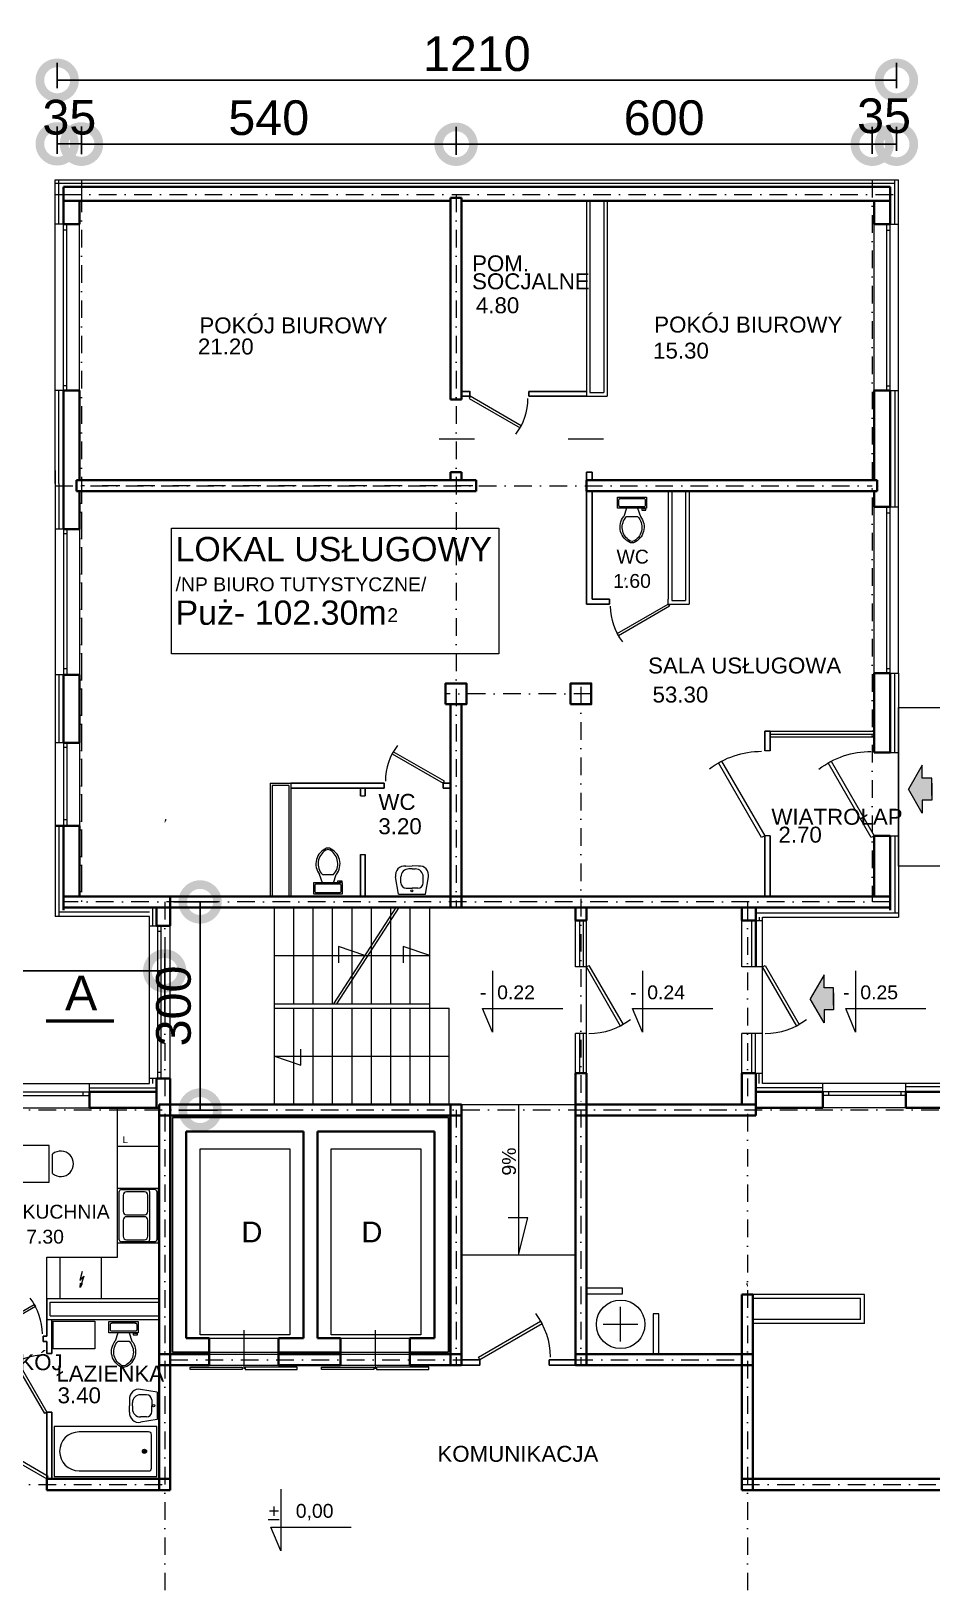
# Model space of a CAD drawing. Header units: millimetres. Extents: x 1319 to 32981, y -1505 to 15285.
# Drawn here: x 24569 to 25868, y 9465 to 11710 of the extents above; entities that cross this region are included whole.
import ezdxf

# ---------------------------------------------------------------- set-up
doc = ezdxf.new("R2010")
doc.units = ezdxf.units.MM
doc.header["$MEASUREMENT"] = 0
doc.header["$PDMODE"] = 2
doc.linetypes.add('DASHDOTX2', pattern=[50.8, 25.4, -12.7, 0, -12.7])
doc.layers.get('0').update_dxf_attribs({"lineweight": 5})
for name, color, linetype, lineweight in [('Ocieplenie', 6, 'Continuous', 5), ('Okna', 7, 'Continuous', 9), ('Okna c.', 7, 'Continuous', 5), ('OPIS', 7, 'Continuous', 9), ('Osie', 1, 'DASHDOTX2', 5), ('Piony', 1, 'Continuous', 18), ('Scianki', 34, 'Continuous', 25), ('Urządzenia', 160, 'Continuous', 5), ('Widok', 7, 'Continuous', 9), ('Wymiary', 102, 'Continuous', 9), ('Wypełnienie', 7, 'Continuous', 5), ('Ściany k.', 7, 'Continuous', 35)]:
    doc.layers.add(name, color=color, linetype=linetype, lineweight=lineweight)
doc.styles.get("Standard").update_dxf_attribs({"font": 'ARIAL.TTF'})
doc.linetypes.add('BATTING', pattern='A,0.00254,-2.54,[134,ltypeshp.shx,S=2.54,R=0,X=-2.54,Y=0],-5.08,[134,ltypeshp.shx,S=2.54,R=180,X=2.54,Y=0],-2.54', length=10.16254)
doc.dimstyles.new('ISO-25', dxfattribs={"dimscale": 20, "dimtxt": 2.5, "dimasz": 5, "dimexe": 1.25, "dimexo": 0.625, "dimtad": 1, "dimtxsty": 'Standard', "dimblk": 'DOTSMALL', "dimcen": 2.5, "dimadec": 0, "dimazin": 0, "dimtfac": 1, "dimtmove": 0, "dimatfit": 3, "dimfxl": 0, "dimarcsym": 0})

# ---------------------------------------------------------------- blocks, each defined once
blk = doc.blocks.new('Door - Right Hung 36 in.')
blk.add_lwpolyline([(-0.75, -1.3), (0, 0), (-31.18, 18), (-31.93, 16.7)], close=True)
blk.add_arc((0, 0), 36, 142.68987, 180)
blk = doc.blocks.new('Toilet - top')
for p, q in [((-10, -8.5), (-8, -8.5)), ((-10, -9.5), (-10, -8.5)), ((-7, -9.5), (-10, -9.5)), ((-8, -8.5), (-8, -8)), ((-7, -8), (-7, -9.5)), ((-4, -8), (-6, -14)), ((4, -8), (6, -14)), ((9.5, -6), (9.5, -2)), ((4, -14), (-4, -14))]:
    blk.add_line(p, q)
blk.add_lwpolyline([(10.5, -8), (10.5, 0), (-10.5, 0), (-10.5, -8)], close=True)
for points in [[(-9.5, -2), (-9.5, -6)], [(8.5, -1), (-8.5, -1)], [(-8.5, -7), (8.5, -7)]]:
    blk.add_lwpolyline(points)
for centre, radius, start, end in [((-8.6, -1.9), 0.884, 81.8699, 188.1301), ((-8.6, -6.1), 0.884, 171.8699, 278.1301), ((8.6, -1.9), 0.884, 351.8699, 98.1301), ((8.6, -6.1), 0.884, 261.8699, 8.1301), ((3.5, -21.6), 12.2, 141.4691, 247.9714), ((4.2, -21.8), 11.3, 136.3677, 238.9468), ((-3.5, -21.6), 12.2, 292.0284, 38.5307), ((-4.2, -21.8), 11.3, 301.053, 43.6321), ((0, -27.9), 4, 245.7318, 294.2682), ((0, -29), 4, 254.8605, 285.1395)]:
    blk.add_arc(centre, radius, start, end)
blk = doc.blocks.new('_DotSmall')
at = {"color": 0, "const_width": 0.5}
blk.add_lwpolyline([(-0.0625, 0, 1), (0.0625, 0, 1)], format="xyb", close=True, dxfattribs=at)
blk = doc.blocks.new('*D63')
at = {"layer": 'Defpoints', "color": 0}
for p in [(24762, 10454.2), (24770, 10154.2), (24813, 10154.2)]:
    blk.add_point(p, dxfattribs=at)
at = {"layer": 'Wymiary', "color": 0, "lineweight": -2}
for p, q in [((24774.5, 10454.2), (24838, 10454.2)), ((24813, 10454.2), (24813, 10154.2)), ((24782.5, 10154.2), (24838, 10154.2))]:
    blk.add_line(p, q, dxfattribs=at)
at = {"layer": 'Wymiary', "color": 0, "lineweight": -2, "xscale": 100, "yscale": 100, "zscale": 100}
for p, rotation in [((24813, 10454.2), 90), ((24813, 10154.2), 270)]:
    blk.add_blockref('_DotSmall', p, dxfattribs=dict(at, rotation=rotation))
at = {"layer": 'Wymiary', "color": 0, "insert": (24774.9, 10304.2), "char_height": 50, "attachment_point": 5, "rotation": 90}
blk.add_mtext('300', dxfattribs=at)
blk = doc.blocks.new('*D69')
at = {"layer": 'Defpoints', "color": 0}
for p in [(24762, 10354.7), (24162, 10281.1), (24762, 10283.1)]:
    blk.add_point(p, dxfattribs=at)
at = {"layer": 'Wymiary', "color": 0, "lineweight": -2}
for p, q in [((24162, 10293.6), (24162, 10379.7)), ((24762, 10295.6), (24762, 10379.7)), ((24162, 10354.7), (24762, 10354.7))]:
    blk.add_line(p, q, dxfattribs=at)
at = {"layer": 'Wymiary', "color": 0, "lineweight": -2, "xscale": 100, "yscale": 100, "zscale": 100, "rotation": 180}
blk.add_blockref('_DotSmall', (24162, 10354.7), dxfattribs=at)
at = {"layer": 'Wymiary', "color": 0, "lineweight": -2, "xscale": 100, "yscale": 100, "zscale": 100}
blk.add_blockref('_DotSmall', (24762, 10354.7), dxfattribs=at)
at = {"layer": 'Wymiary', "color": 0, "insert": (24462, 10392.8), "char_height": 50, "attachment_point": 5}
blk.add_mtext('600', dxfattribs=at)
blk = doc.blocks.new('*D78')
at = {"layer": 'Defpoints', "color": 0}
for p in [(24642, 11547.2), (24607, 11520.1), (24642, 11519.6)]:
    blk.add_point(p, dxfattribs=at)
at = {"layer": 'Wymiary', "color": 0, "lineweight": -2}
for p, q in [((24607, 11532.6), (24607, 11572.2)), ((24642, 11532.1), (24642, 11572.2)), ((24607, 11547.2), (24642, 11547.2))]:
    blk.add_line(p, q, dxfattribs=at)
at = {"layer": 'Wymiary', "color": 0, "lineweight": -2, "xscale": 100, "yscale": 100, "zscale": 100, "rotation": 180}
blk.add_blockref('_DotSmall', (24607, 11547.2), dxfattribs=at)
at = {"layer": 'Wymiary', "color": 0, "lineweight": -2, "xscale": 100, "yscale": 100, "zscale": 100}
blk.add_blockref('_DotSmall', (24642, 11547.2), dxfattribs=at)
at = {"layer": 'Wymiary', "color": 0, "insert": (24624.5, 11585.3), "char_height": 50, "attachment_point": 5}
blk.add_mtext('35', dxfattribs=at)
blk = doc.blocks.new('*D79')
at = {"layer": 'Defpoints', "color": 0}
for p in [(25182, 11546.6), (24642, 11519.6), (25182, 11518.7)]:
    blk.add_point(p, dxfattribs=at)
at = {"layer": 'Wymiary', "color": 0, "lineweight": -2}
for p, q in [((24642, 11532.1), (24642, 11571.6)), ((25182, 11531.2), (25182, 11571.6)), ((24642, 11546.6), (25182, 11546.6))]:
    blk.add_line(p, q, dxfattribs=at)
at = {"layer": 'Wymiary', "color": 0, "lineweight": -2, "xscale": 100, "yscale": 100, "zscale": 100, "rotation": 180}
blk.add_blockref('_DotSmall', (24642, 11546.6), dxfattribs=at)
at = {"layer": 'Wymiary', "color": 0, "lineweight": -2, "xscale": 100, "yscale": 100, "zscale": 100}
blk.add_blockref('_DotSmall', (25182, 11546.6), dxfattribs=at)
at = {"layer": 'Wymiary', "color": 0, "insert": (24912, 11584.6), "char_height": 50, "attachment_point": 5}
blk.add_mtext('540', dxfattribs=at)
blk = doc.blocks.new('*D80')
at = {"layer": 'Defpoints', "color": 0}
for p in [(25782, 11546.6), (25182, 11519.2), (25782, 11520.1)]:
    blk.add_point(p, dxfattribs=at)
at = {"layer": 'Wymiary', "color": 0, "lineweight": -2}
for p, q in [((25182, 11531.7), (25182, 11571.6)), ((25782, 11532.6), (25782, 11571.6)), ((25182, 11546.6), (25782, 11546.6))]:
    blk.add_line(p, q, dxfattribs=at)
at = {"layer": 'Wymiary', "color": 0, "lineweight": -2, "xscale": 100, "yscale": 100, "zscale": 100, "rotation": 180}
blk.add_blockref('_DotSmall', (25182, 11546.6), dxfattribs=at)
at = {"layer": 'Wymiary', "color": 0, "lineweight": -2, "xscale": 100, "yscale": 100, "zscale": 100}
blk.add_blockref('_DotSmall', (25782, 11546.6), dxfattribs=at)
at = {"layer": 'Wymiary', "color": 0, "insert": (25482, 11584.6), "char_height": 50, "attachment_point": 5}
blk.add_mtext('600', dxfattribs=at)
blk = doc.blocks.new('*D81')
at = {"layer": 'Defpoints', "color": 0}
for p in [(25817, 11546.6), (25782, 11520.1), (25817, 11524.5)]:
    blk.add_point(p, dxfattribs=at)
at = {"layer": 'Wymiary', "color": 0, "lineweight": -2}
for p, q in [((25782, 11532.6), (25782, 11571.6)), ((25817, 11537), (25817, 11571.6)), ((25782, 11546.6), (25817, 11546.6))]:
    blk.add_line(p, q, dxfattribs=at)
at = {"layer": 'Wymiary', "color": 0, "lineweight": -2, "xscale": 100, "yscale": 100, "zscale": 100, "rotation": 180}
blk.add_blockref('_DotSmall', (25782, 11546.6), dxfattribs=at)
at = {"layer": 'Wymiary', "color": 0, "lineweight": -2, "xscale": 100, "yscale": 100, "zscale": 100}
blk.add_blockref('_DotSmall', (25817, 11546.6), dxfattribs=at)
at = {"layer": 'Wymiary', "color": 0, "insert": (25799.1, 11587.4), "char_height": 50, "attachment_point": 5}
blk.add_mtext('35', dxfattribs=at)
blk = doc.blocks.new('*D82')
at = {"layer": 'Defpoints', "color": 0}
for p in [(25817, 11638.9), (24607, 11615), (25817, 11615)]:
    blk.add_point(p, dxfattribs=at)
at = {"layer": 'Wymiary', "color": 0, "lineweight": -2}
for p, q in [((24607, 11627.5), (24607, 11663.9)), ((25817, 11627.5), (25817, 11663.9)), ((24607, 11638.9), (25817, 11638.9))]:
    blk.add_line(p, q, dxfattribs=at)
at = {"layer": 'Wymiary', "color": 0, "lineweight": -2, "xscale": 100, "yscale": 100, "zscale": 100, "rotation": 180}
blk.add_blockref('_DotSmall', (24607, 11638.9), dxfattribs=at)
at = {"layer": 'Wymiary', "color": 0, "lineweight": -2, "xscale": 100, "yscale": 100, "zscale": 100}
blk.add_blockref('_DotSmall', (25817, 11638.9), dxfattribs=at)
at = {"layer": 'Wymiary', "color": 0, "insert": (25212, 11676.9), "char_height": 50, "attachment_point": 5}
blk.add_mtext('1210', dxfattribs=at)

msp = doc.modelspace()

# ---------------------------------------------------------------- hatches: boundary and pattern name
at = {"layer": 'Urządzenia'}
h = msp.add_hatch(color=256, dxfattribs=at)
h.paths.add_polyline_path([(25427.93, 10921.139), (25426.663, 10921.613), (25424.734, 10915.832)])
h.paths.add_polyline_path([(25426.663, 10921.613), (25425.392, 10922.089), (25424.734, 10915.832)])
for points in [[(25854.255, 10582.123), (25854.255, 10600.824), (25867.988, 10600.824), (25867.988, 10625.604), (25867.988, 10632.632), (25854.255, 10632.632), (25854.255, 10651.333), (25834.495, 10616.728)], [(25712.526, 10279.715), (25712.526, 10298.416), (25726.259, 10298.416), (25726.259, 10323.196), (25726.259, 10330.224), (25712.526, 10330.224), (25712.526, 10348.925), (25692.766, 10314.32)]]:
    msp.add_hatch(color=256, dxfattribs=at).paths.add_polyline_path(points)
h = msp.add_hatch(color=256, dxfattribs=at)
h.paths.add_polyline_path([(24764.951, 10572.9), (24763.685, 10573.374), (24761.755, 10567.593)])
h.paths.add_polyline_path([(24763.685, 10573.374), (24762.413, 10573.85), (24761.755, 10567.593)])
h = msp.add_hatch(color=256, dxfattribs=at)
h.paths.add_polyline_path([(25599.887, 9903.764), (25601.153, 9904.238), (25603.083, 9898.458)])
h.paths.add_polyline_path([(25601.153, 9904.238), (25602.425, 9904.715), (25603.083, 9898.458)])

# ---------------------------------------------------------------- linework, layer by layer
at = {"layer": 'Ocieplenie'}
for p, q in [((24604.05, 11495.245), (25820.05, 11495.245)), ((24604.05, 11431.533), (24604.05, 11495.245)), ((25820.05, 11431.533), (25820.05, 11495.245)), ((24616.05, 11431.533), (24604.05, 11431.533)), ((25808.05, 11431.533), (25820.05, 11431.533)), ((24604.05, 11057.361), (24604.05, 11191.533)), ((24616.05, 11191.533), (24604.05, 11191.533)), ((25808.05, 11191.533), (25820.05, 11191.533)), ((25820.05, 11024.061), (25820.05, 11191.533)), ((24604.05, 11076.245), (24604.05, 10991.609)), ((25808.05, 11024.061), (25820.05, 11024.061)), ((24616.05, 10991.609), (24604.05, 10991.609)), ((24604.05, 10781.609), (24604.05, 10683.831)), ((24616.05, 10781.609), (24604.05, 10781.609)), ((25808.05, 10784.061), (25820.05, 10784.061)), ((25820.05, 10784.061), (25820.05, 10669.52)), ((24616.05, 10683.831), (24604.05, 10683.831)), ((25808.05, 10669.52), (25820.05, 10669.52)), ((24604.05, 10563.831), (24604.05, 10433.245)), ((25808.05, 10549.52), (25820.05, 10549.52)), ((25820.05, 10549.52), (25820.05, 10432.245)), ((24740.05, 10433.245), (24604.05, 10433.245)), ((24740.05, 10419.871), (24740.05, 10433.245)), ((24740.05, 10419.871), (24750.05, 10419.871)), ((25614.05, 10427.269), (25624.05, 10427.269)), ((25624.05, 10432.245), (25820.05, 10432.245)), ((25624.05, 10427.269), (25624.05, 10432.245)), ((24653.464, 10192.245), (24740.05, 10192.245)), ((24653.464, 10180.245), (24653.464, 10192.245)), ((24740.05, 10192.245), (24740.05, 10199.871)), ((24750.05, 10199.871), (24740.05, 10199.871)), ((25614.05, 10207.269), (25624.05, 10207.269)), ((25624.05, 10192.245), (25624.05, 10207.269)), ((25710.636, 10192.245), (25624.05, 10192.245)), ((25710.636, 10180.245), (25710.636, 10192.245)), ((25958.315, 10192.245), (25830.636, 10192.245)), ((25830.636, 10180.245), (25830.636, 10192.245))]:
    msp.add_line(p, q, dxfattribs=at)
at = {"layer": 'Ocieplenie', "linetype": 'BATTING', "ltscale": 0.5}
for p, q in [((24609.456, 11431.533), (24609.456, 11495.245)), ((25814.508, 11431.533), (25814.508, 11495.245)), ((24609.456, 11057.361), (24609.456, 11191.533)), ((25814.398, 11191.533), (25814.398, 11022.781)), ((24609.456, 11057.361), (24609.456, 10991.609)), ((24609.456, 10781.609), (24609.456, 10683.831)), ((25814.002, 10784.061), (25814.002, 10669.52)), ((24609.456, 10563.831), (24609.456, 10433.245)), ((25814.398, 10549.52), (25814.398, 10437.325)), ((24740.05, 10439.668), (24610.86, 10439.668)), ((24744.78, 10419.871), (24744.78, 10446.245)), ((25614.05, 10438.55), (25820.05, 10438.55)), ((24744.78, 10192.245), (24744.78, 10199.871)), ((24653.464, 10186.206), (24750.05, 10186.206)), ((25710.636, 10186.402), (25614.05, 10186.402)), ((25951.025, 10187.456), (25830.636, 10187.456))]:
    msp.add_line(p, q, dxfattribs=at)
at = {"layer": 'Ocieplenie', "linetype": 'BATTING', "ltscale": 0.4}
for p, q in [((24604.05, 11490.584), (25814.508, 11490.584)), ((25619.507, 10427.269), (25619.507, 10432.245)), ((25619.21, 10192.245), (25619.21, 10207.269))]:
    msp.add_line(p, q, dxfattribs=at)
at = {"layer": 'Okna'}
msp.add_line((24604.05, 11401.533), (24604.05, 11431.533), dxfattribs=at)
at = {"layer": 'Okna c.'}
for p, q in [((24604.05, 11191.533), (24604.05, 11431.533)), ((24616.05, 11191.533), (24616.05, 11431.533)), ((24621.05, 11191.533), (24621.05, 11431.533)), ((24639.05, 11191.533), (24639.05, 11431.533)), ((25785.05, 11191.533), (25785.05, 11431.533)), ((25803.05, 11191.533), (25803.05, 11431.533)), ((25808.05, 11191.533), (25808.05, 11431.533)), ((25820.05, 11191.533), (25820.05, 11431.533)), ((24621.05, 11422.643), (24616.05, 11422.643)), ((25803.05, 11422.643), (25808.05, 11422.643)), ((24621.05, 11198.307), (24616.05, 11198.307)), ((25803.05, 11198.307), (25808.05, 11198.307)), ((25785.05, 10784.061), (25785.05, 11024.061)), ((25803.05, 10784.061), (25803.05, 11024.061)), ((25808.05, 10784.061), (25808.05, 11024.061)), ((25820.05, 10784.061), (25820.05, 11024.061)), ((25803.05, 11015.17), (25808.05, 11015.17)), ((24604.05, 10991.609), (24604.05, 10781.609)), ((24616.05, 10991.609), (24616.05, 10781.609)), ((24621.05, 10984.835), (24616.05, 10984.835)), ((24621.05, 10991.609), (24621.05, 10781.609)), ((24639.05, 10991.609), (24639.05, 10781.609)), ((24621.05, 10790.499), (24616.05, 10790.499)), ((25803.05, 10790.835), (25808.05, 10790.835)), ((24604.05, 10683.831), (24604.05, 10563.831)), ((24616.05, 10683.831), (24616.05, 10563.831)), ((24621.05, 10683.831), (24621.05, 10563.831)), ((24639.05, 10683.831), (24639.05, 10563.831)), ((25635.05, 10700.245), (25785.05, 10700.245)), ((25635.05, 10695.984), (25785.05, 10695.984)), ((25635.05, 10692.245), (25785.05, 10692.245)), ((24621.05, 10677.057), (24616.05, 10677.057)), ((24621.05, 10572.721), (24616.05, 10572.721)), ((24920.05, 10162.245), (24920.05, 10446.245)), ((24948.05, 10307.245), (24948.05, 10446.245)), ((24976.05, 10307.245), (24976.05, 10446.245)), ((25004.05, 10307.245), (25004.05, 10446.245)), ((25005.748, 10307.245), (25095.748, 10446.245)), ((25010.05, 10307.245), (25100.05, 10446.245)), ((25032.05, 10307.245), (25032.05, 10446.245)), ((25060.05, 10307.245), (25060.05, 10446.245)), ((25088.05, 10307.245), (25088.05, 10446.245)), ((25116.05, 10307.245), (25116.05, 10446.245)), ((25144.05, 10301.245), (25144.05, 10446.245)), ((24740.05, 10199.871), (24740.05, 10419.871)), ((24752.072, 10199.871), (24752.072, 10419.871)), ((24757.072, 10199.871), (24757.072, 10419.871)), ((24770.05, 10199.871), (24770.05, 10419.871)), ((25354.05, 10360.676), (25354.05, 10427.269)), ((25360.551, 10360.676), (25360.551, 10427.269)), ((25365.551, 10360.676), (25365.551, 10427.269)), ((25370.05, 10360.676), (25370.05, 10427.269)), ((25594.05, 10360.676), (25594.05, 10427.269)), ((25608.655, 10360.676), (25608.655, 10427.269)), ((25613.655, 10360.676), (25613.655, 10427.269)), ((25624.05, 10207.269), (25624.05, 10427.269)), ((24752.072, 10412.012), (24757.072, 10412.012)), ((24920.05, 10376.745), (25144.05, 10376.745)), ((25012.694, 10389.8), (25012.694, 10366.572)), ((25050.748, 10376.745), (25012.694, 10389.8)), ((25105.996, 10389.8), (25105.996, 10366.572)), ((25144.05, 10376.745), (25105.996, 10389.8)), ((25370.05, 10264.676), (25370.05, 10360.676)), ((24920.05, 10307.245), (25144.05, 10307.245)), ((24920.05, 10301.245), (25172.05, 10301.245)), ((24948.05, 10162.245), (24948.05, 10301.245)), ((24976.05, 10162.245), (24976.05, 10301.245)), ((25004.05, 10162.245), (25004.05, 10301.245)), ((25032.05, 10162.245), (25032.05, 10301.245)), ((25060.05, 10162.245), (25060.05, 10301.245)), ((25088.05, 10162.245), (25088.05, 10301.245)), ((25116.05, 10162.245), (25116.05, 10301.245)), ((25144.05, 10162.245), (25144.05, 10301.245)), ((25172.05, 10162.245), (25172.05, 10301.245)), ((25354.05, 10207.269), (25354.05, 10264.676)), ((25360.551, 10207.269), (25360.551, 10264.676)), ((25365.551, 10207.269), (25365.551, 10264.676)), ((25370.05, 10207.269), (25370.05, 10264.676)), ((25594.05, 10207.269), (25594.05, 10264.676)), ((25608.655, 10207.269), (25608.655, 10264.676)), ((25613.655, 10207.269), (25613.655, 10264.676)), ((24958.103, 10218.69), (24958.103, 10241.918)), ((24920.05, 10231.745), (25172.05, 10231.745)), ((24920.05, 10231.745), (24958.103, 10218.69)), ((24533.464, 10192.245), (24653.464, 10192.245)), ((24752.072, 10208.619), (24757.072, 10208.619)), ((25830.636, 10192.245), (25710.636, 10192.245)), ((24533.464, 10180.245), (24653.464, 10180.245)), ((24533.464, 10175.245), (24653.464, 10175.245)), ((24644.573, 10175.245), (24644.573, 10180.245)), ((25830.636, 10180.245), (25710.636, 10180.245)), ((25830.636, 10175.245), (25710.636, 10175.245)), ((25719.526, 10175.245), (25719.526, 10180.245)), ((25823.862, 10175.245), (25823.862, 10180.245)), ((24533.464, 10157.245), (24653.464, 10157.245)), ((25190.05, 10162.245), (25354.05, 10162.245)), ((25830.636, 10157.245), (25710.636, 10157.245)), ((25190.05, 9945.592), (25354.05, 9945.592))]:
    msp.add_line(p, q, dxfattribs=at)
at = {"layer": 'Osie'}
for p, q in [((24642.05, 11495.245), (24642.05, 11474.245)), ((25782.05, 11495.245), (25782.05, 10454.245)), ((24604.05, 11474.245), (24616.05, 11474.245)), ((24616.05, 11474.245), (25820.05, 11474.245)), ((24642.05, 11474.245), (24642.05, 10454.245)), ((25182.05, 11474.245), (25182.05, 10447.245)), ((24604.05, 11054.245), (25782.05, 11054.245)), ((25206.083, 11054.245), (24642.05, 11054.245)), ((24642.05, 11054.245), (24642.05, 10454.245)), ((25377.05, 10754.245), (25167.05, 10754.245)), ((25362.05, 10764.245), (25362.05, 10154.245)), ((25808.05, 10454.245), (24616.05, 10454.245)), ((24762.05, 10454.245), (24762.05, 8856.245)), ((25602.05, 10454.245), (25602.05, 8856.245)), ((23562.05, 10154.245), (26194.05, 10154.245)), ((25182.05, 10154.245), (25182.05, 9786.245)), ((25362.05, 10154.245), (25362.05, 9786.245)), ((24770.05, 9794.245), (25190.05, 9794.245)), ((25354.05, 9794.245), (25594.05, 9794.245)), ((23562.05, 9614.245), (24770.05, 9614.245)), ((25594.05, 9614.245), (26823.05, 9614.245))]:
    msp.add_line(p, q, dxfattribs=at)
at = {"layer": 'Piony'}
for p, q in [((25370.05, 11465.245), (25370.05, 11183.245)), ((25375.05, 11465.245), (25375.05, 11188.663)), ((25395.05, 11465.245), (25395.05, 11188.663)), ((25400.05, 11465.245), (25400.05, 11183.245)), ((25370.05, 11183.245), (25400.05, 11183.245)), ((25375.05, 11188.663), (25395.05, 11188.663)), ((25488.05, 11046.245), (25488.05, 10890.618)), ((25493.05, 11046.245), (25493.05, 10888.618)), ((25513.05, 11046.245), (25513.05, 10888.618)), ((25518.05, 11046.245), (25518.05, 10883.618)), ((25488.05, 10883.618), (25488.05, 10890.618)), ((25493.05, 10888.618), (25513.05, 10888.618)), ((25488.05, 10883.618), (25518.05, 10883.618)), ((24914.05, 10625.245), (24914.05, 10462.245)), ((24914.05, 10625.245), (24944.05, 10625.245)), ((24917.05, 10622.245), (24917.05, 10462.245)), ((24941.05, 10622.245), (24917.05, 10622.245)), ((24941.05, 10622.245), (24941.05, 10462.245)), ((24944.05, 10625.245), (24944.05, 10462.245)), ((24592.05, 9882.245), (24754.05, 9882.245)), ((24597.05, 9877.245), (24754.05, 9877.245)), ((24597.05, 9857.245), (24597.05, 9877.245)), ((25771.05, 9888.245), (25610.05, 9888.245)), ((25765.05, 9882.245), (25610.05, 9882.245)), ((25765.05, 9852.245), (25765.05, 9882.245)), ((25771.05, 9846.245), (25771.05, 9888.245)), ((24597.05, 9857.245), (24754.05, 9857.245)), ((24592.05, 9852.245), (24754.05, 9852.245)), ((25765.05, 9852.245), (25610.05, 9852.245)), ((25771.05, 9846.245), (25610.05, 9846.245))]:
    msp.add_line(p, q, dxfattribs=at)
at = {"layer": 'Scianki'}
for p, q in [((25190.05, 11190.245), (25201.751, 11190.245)), ((25190.05, 11183.245), (25201.751, 11183.245)), ((25201.751, 11182.842), (25201.751, 11190.842)), ((25286.751, 11190.245), (25370.05, 11190.245)), ((25286.751, 11183.245), (25286.751, 11190.245)), ((25286.751, 11183.245), (25370.05, 11183.245)), ((25370.05, 11073.609), (25370.05, 11062.245)), ((25370.05, 11073.609), (25378.05, 11073.609)), ((25378.05, 11073.609), (25378.05, 11062.245)), ((25370.05, 11046.245), (25370.05, 10883.618)), ((25378.05, 11046.245), (25378.05, 10890.618)), ((25378.05, 10890.618), (25403.05, 10890.618)), ((25403.05, 10883.618), (25403.05, 10890.618)), ((25370.05, 10883.618), (25403.05, 10883.618)), ((25627.05, 10700.245), (25635.05, 10700.245)), ((25627.05, 10700.245), (25627.05, 10671.939)), ((25635.05, 10700.245), (25635.05, 10671.939)), ((25782.05, 10700.245), (25785.05, 10700.245)), ((25078.417, 10625.245), (24944.05, 10625.245)), ((25078.417, 10618.245), (24944.05, 10618.245)), ((25044.05, 10618.245), (25044.05, 10607.366)), ((25051.05, 10618.245), (25051.05, 10607.366)), ((25078.417, 10625.245), (25066.506, 10625.245)), ((25078.417, 10625.245), (25078.417, 10618.245)), ((25174.05, 10625.245), (25163.417, 10625.245)), ((25163.417, 10625.245), (25163.417, 10618.245)), ((25174.05, 10618.245), (25163.417, 10618.245)), ((25627.05, 10549.71), (25627.05, 10462.245)), ((25635.05, 10549.71), (25635.05, 10462.245)), ((25044.05, 10522.366), (25044.05, 10462.245)), ((25051.05, 10522.366), (25051.05, 10462.245)), ((24773.05, 9805.245), (24773.05, 10143.245)), ((24773.05, 10143.245), (25171.05, 10143.245)), ((25171.05, 9805.245), (25171.05, 10143.245)), ((24592.05, 9828.245), (24592.05, 9882.245)), ((24599.05, 9803.334), (24599.05, 9852.245)), ((24586.919, 9828.245), (24592.05, 9828.245)), ((24586.919, 9820.245), (24586.919, 9828.245)), ((24586.919, 9820.245), (24592.05, 9820.245)), ((24592.05, 9803.334), (24592.05, 9820.245)), ((24592.05, 9803.334), (24599.05, 9803.334)), ((24773.05, 9805.245), (24825.858, 9805.245)), ((24925.858, 9805.245), (25015.398, 9805.245)), ((25115.398, 9805.245), (25171.05, 9805.245)), ((25190.05, 9794.245), (25216.371, 9794.245)), ((25190.05, 9786.245), (25216.371, 9786.245)), ((25216.371, 9786.245), (25216.371, 9794.245)), ((25316.371, 9786.245), (25316.371, 9794.245)), ((25354.05, 9794.245), (25316.371, 9794.245)), ((25354.05, 9786.245), (25316.371, 9786.245)), ((24592.05, 9622.245), (24592.05, 9718.334)), ((24592.05, 9718.334), (24599.05, 9718.334)), ((24599.05, 9622.245), (24599.05, 9718.334))]:
    msp.add_line(p, q, dxfattribs=at)
at = {"layer": 'Urządzenia'}
for p, q in [((25157.82, 11121.798), (25208.584, 11121.798)), ((25343.682, 11121.798), (25394.446, 11121.798)), ((25190.05, 11046.245), (25211.099, 11046.245)), ((25635.05, 10671.939), (25627.05, 10671.939)), ((25820.05, 10669.52), (25820.05, 10549.52)), ((25854.255, 10651.333), (25834.495, 10616.728)), ((25854.255, 10632.632), (25854.255, 10651.333)), ((25854.255, 10582.123), (25834.495, 10616.728)), ((25867.988, 10632.632), (25854.255, 10632.632)), ((25867.988, 10607.852), (25867.988, 10632.632)), ((25867.988, 10625.604), (25867.988, 10600.824)), ((25044.05, 10607.366), (25051.05, 10607.366)), ((25854.255, 10600.824), (25854.255, 10582.123)), ((25867.988, 10600.824), (25854.255, 10600.824)), ((25635.05, 10549.71), (25627.05, 10549.71)), ((25044.05, 10522.366), (25051.05, 10522.366)), ((25109.539, 10506.005), (25118.676, 10506.127)), ((25127.812, 10505.931), (25118.676, 10506.127)), ((25098.881, 10465.405), (25094.889, 10490.421)), ((25102.533, 10481.75), (25102.569, 10490.39)), ((25118.659, 10501.844), (25114.136, 10501.863)), ((25118.659, 10501.844), (25123.182, 10501.826)), ((25134.619, 10481.619), (25134.655, 10490.259)), ((25138.174, 10465.405), (25142.335, 10490.228)), ((25098.881, 10465.405), (25138.174, 10465.405)), ((25110.182, 10474.039), (25118.545, 10474.005)), ((25126.908, 10473.971), (25118.545, 10474.005)), ((25234.562, 10354.929), (25234.562, 10266.228)), ((25450.911, 10354.929), (25450.911, 10266.228)), ((25712.526, 10348.925), (25692.766, 10314.32)), ((25712.526, 10330.224), (25712.526, 10348.925)), ((25758.101, 10354.929), (25758.101, 10266.228)), ((25726.259, 10330.224), (25712.526, 10330.224)), ((25726.259, 10305.444), (25726.259, 10330.224)), ((25712.526, 10279.715), (25692.766, 10314.32)), ((25726.259, 10323.196), (25726.259, 10298.416)), ((25220.236, 10300.564), (25335.795, 10300.564)), ((25234.562, 10266.228), (25220.236, 10300.564)), ((25436.586, 10300.564), (25552.144, 10300.564)), ((25450.911, 10266.228), (25436.586, 10300.564)), ((25712.526, 10298.416), (25712.526, 10279.715)), ((25726.259, 10298.416), (25712.526, 10298.416)), ((25743.776, 10300.564), (25859.334, 10300.564)), ((25758.101, 10266.228), (25743.776, 10300.564)), ((24694.05, 9942.245), (24694.05, 10157.245)), ((25272.05, 10162.245), (25272.05, 9945.592)), ((24694.05, 10102.245), (24754.05, 10102.245)), ((24600.222, 10062.668), (24600.222, 10090.695)), ((24694.05, 9962.245), (24694.05, 10041.54)), ((24694.05, 10041.54), (24753.521, 10041.54)), ((24696.529, 9967.201), (24696.529, 10036.584)), ((24699.502, 10039.558), (24737.167, 10039.558)), ((24732.707, 10036.337), (24706.935, 10036.337)), ((24747.575, 10039.558), (24737.167, 10039.558)), ((24740.14, 10036.584), (24740.14, 9967.201)), ((24750.548, 10036.584), (24750.548, 9967.201)), ((24752.53, 10041.54), (24752.53, 9962.245)), ((24753.521, 10041.54), (24753.521, 9962.245)), ((24701.98, 10031.38), (24701.98, 10008.087)), ((24737.662, 10008.087), (24737.662, 10031.38)), ((24701.98, 9995.434), (24701.98, 9972.141)), ((24706.935, 10003.132), (24732.707, 10003.132)), ((24732.707, 10000.39), (24706.935, 10000.39)), ((24737.662, 9972.141), (24737.662, 9995.434)), ((25285.406, 9998.647), (25256.946, 9998.647)), ((25272.05, 9945.592), (25285.406, 9998.647)), ((24706.935, 9967.185), (24732.707, 9967.185)), ((24753.521, 9962.245), (24694.05, 9962.245)), ((24747.575, 9964.228), (24699.502, 9964.228)), ((24592.05, 9942.245), (24694.05, 9942.245)), ((24592.05, 9882.245), (24592.05, 9942.245)), ((24611.05, 9882.245), (24611.05, 9942.245)), ((24642.769, 9921.475), (24639.612, 9908.547)), ((24671.05, 9882.245), (24671.05, 9942.245)), ((24639.612, 9908.547), (24645.296, 9914.538)), ((24645.296, 9914.538), (24639.928, 9898.458)), ((24639.928, 9898.458), (24640.586, 9904.715)), ((24643.123, 9903.764), (24639.928, 9898.458)), ((24640.586, 9904.715), (24643.123, 9903.764)), ((25419.289, 9820.245), (25419.289, 9870.245)), ((24875.858, 9836.629), (24875.858, 9781.032)), ((25065.398, 9836.629), (25065.398, 9781.032)), ((25394.289, 9845.245), (25444.289, 9845.245)), ((24825.858, 9825.245), (24925.858, 9825.245)), ((25015.398, 9825.245), (25115.398, 9825.245)), ((24825.858, 9805.245), (24925.858, 9805.245)), ((24825.858, 9802.245), (24925.858, 9802.245)), ((24825.858, 9786.245), (24925.858, 9786.245)), ((25015.398, 9805.245), (25115.398, 9805.245)), ((25015.398, 9802.245), (25115.398, 9802.245)), ((25015.398, 9786.245), (25115.398, 9786.245)), ((24750.89, 9747.43), (24726.873, 9751.423)), ((24735.544, 9743.778), (24726.904, 9743.743)), ((24750.89, 9747.43), (24750.89, 9708.137)), ((24711.289, 9736.772), (24711.167, 9727.635)), ((24711.364, 9718.5), (24711.167, 9727.635)), ((24715.45, 9727.653), (24715.432, 9732.176)), ((24715.45, 9727.653), (24715.468, 9723.13)), ((24743.256, 9736.129), (24743.29, 9727.766)), ((24743.324, 9719.403), (24743.29, 9727.766)), ((24735.675, 9711.692), (24727.035, 9711.657)), ((24750.89, 9708.137), (24727.067, 9703.977)), ((24734.771, 9662.045), (24730.771, 9662.045)), ((24732.771, 9664.045), (24732.771, 9660.045)), ((24929.43, 9607.315), (24929.43, 9518.614)), ((24929.43, 9518.614), (24915.104, 9552.95)), ((24915.104, 9552.95), (25030.663, 9552.95))]:
    msp.add_line(p, q, dxfattribs=at)
for points in [[(24771.856, 10993.309), (25243.694, 10993.309), (25243.694, 10811.73), (24771.856, 10811.73)], [(24498.566, 10050.224), (24595.566, 10050.224), (24595.566, 10103.224), (24498.566, 10103.224)], [(24813.117, 10098.222), (24942.229, 10098.222), (24942.229, 9829.827), (24813.117, 9829.827)], [(25002.117, 10098.222), (25131.229, 10098.222), (25131.229, 9829.827), (25002.117, 9829.827)], [(24601.118, 9849.939), (24661.118, 9849.939), (24661.118, 9809.939), (24601.118, 9809.939)], [(24798.659, 9783.251), (24873.731, 9783.251), (24873.731, 9780.204), (24798.659, 9780.204)], [(24953.057, 9783.251), (24877.985, 9783.251), (24877.985, 9780.204), (24953.057, 9780.204)], [(24988.199, 9783.251), (25063.271, 9783.251), (25063.271, 9780.204), (24988.199, 9780.204)], [(25142.597, 9783.251), (25067.525, 9783.251), (25067.525, 9780.204), (25142.597, 9780.204)], [(24750.771, 9626.045), (24750.771, 9698.045), (24602.508, 9698.045), (24602.508, 9626.045)]]:
    msp.add_lwpolyline(points, close=True, dxfattribs=at)
for points in [[(25935.547, 10505.844), (25820.05, 10505.844), (25820.05, 10734.453), (25963.259, 10734.453), (25963.259, 10527.629)], [(24738.771, 9690.045), (24638.508, 9690.045)], [(24742.771, 9638.045), (24742.771, 9686.045)], [(24638.508, 9634.045), (24738.771, 9634.045)]]:
    msp.add_lwpolyline(points, dxfattribs=at)
for centre, radius in [((25118.257, 10470.228), 1.634), ((25419.289, 9845.245), 35), ((24746.067, 9728.055), 1.634), ((24732.771, 9662.045), 3), ((24732.771, 9662.045), 2)]:
    msp.add_circle(centre, radius, dxfattribs=at)
for centre, radius, start, end in [((25108.085, 10492.694), 13.391, 83.765112, 189.770576), ((25129.157, 10492.608), 13.391, 349.761667, 95.767131), ((25110.213, 10481.719), 7.68, 179.766122, 269.766122), ((25114.089, 10490.343), 11.52, 89.766122, 179.766122), ((25123.135, 10490.306), 11.52, 359.766122, 89.766122), ((25126.939, 10481.651), 7.68, 269.766122, 359.766122), ((24612.122, 10076.682), 18.384, 229.664431, 130.335569), ((24699.502, 10036.584), 2.973, 90.003744, 180.002744), ((24706.935, 10031.38), 4.956, 89.995848, 180), ((24732.707, 10031.38), 4.956, 0.00133, 90.001749), ((24737.167, 10036.584), 2.974, 359.997259, 89.994154), ((24747.575, 10036.584), 2.973, 359.997259, 90.004071), ((24706.935, 9995.434), 4.956, 89.995848, 180), ((24706.935, 10008.087), 4.955, 180, 270.004176), ((24732.707, 10008.087), 4.956, 269.998268, 0.000852), ((24732.707, 9995.434), 4.956, 0.00133, 90.001749), ((24699.502, 9967.201), 2.974, 180.000917, 269.996266), ((24706.935, 9972.141), 4.955, 180, 270.004176), ((24732.707, 9972.141), 4.956, 269.998268, 0.000852), ((24737.167, 9967.201), 2.974, 270.005856, 359.99909), ((24747.575, 9967.201), 2.974, 269.995911, 359.99909), ((24724.601, 9738.226), 13.391, 80.229424, 186.234888), ((24726.951, 9732.223), 11.52, 90.233878, 180.233878), ((24735.576, 9736.098), 7.68, 0.233878, 90.233878), ((24726.988, 9723.177), 11.52, 180.233878, 270.233878), ((24735.644, 9719.372), 7.68, 270.233878, 0.233878), ((24724.687, 9717.154), 13.391, 174.232869, 280.238333), ((24638.508, 9662.045), 28, 90, 270), ((24739.271, 9686.545), 3.536, 351.8699, 98.1301), ((24739.271, 9637.545), 3.536, 261.8699, 8.1301)]:
    msp.add_arc(centre, radius, start, end, dxfattribs=at)
at = {"layer": 'Widok'}
for p, q in [((25370.05, 10360.676), (25354.05, 10360.676)), ((25624.05, 10360.676), (25594.05, 10360.676)), ((25370.05, 10264.676), (25354.05, 10264.676)), ((25624.05, 10264.676), (25594.05, 10264.676))]:
    msp.add_line(p, q, dxfattribs=at)
at = {"layer": 'Widok', "lineweight": 50}
msp.add_line((24688.79, 10282.368), (24590.914, 10282.368), dxfattribs=at)
at = {"layer": 'Wypełnienie'}
for points in [[(25370.05, 9889.041), (25421.802, 9889.041), (25421.802, 9897.279), (25370.05, 9897.279)], [(25474.219, 9802.245), (25474.219, 9860.209), (25465.981, 9860.209), (25465.981, 9802.245)]]:
    msp.add_lwpolyline(points, dxfattribs=at)
at = {"layer": 'Ściany k.'}
for p, q in [((24616.05, 11485.245), (25782.05, 11485.245)), ((24616.05, 11431.533), (24616.05, 11485.245)), ((25174.05, 11465.245), (25174.05, 11469.245)), ((25174.05, 11469.245), (25190.05, 11469.245)), ((25190.05, 11469.245), (25190.05, 11465.245)), ((25400.05, 11485.245), (25808.05, 11485.245)), ((25808.05, 11431.533), (25808.05, 11485.245)), ((24616.05, 11465.245), (25174.05, 11465.245)), ((24639.05, 11465.245), (24639.05, 11431.533)), ((25174.05, 11465.245), (25174.05, 11178.439)), ((25190.05, 11465.245), (25400.05, 11465.245)), ((25190.05, 11465.245), (25190.05, 11178.439)), ((25400.05, 11465.245), (25808.05, 11465.245)), ((25785.05, 11431.533), (25785.05, 11465.245)), ((24639.05, 11431.533), (24616.05, 11431.533)), ((25785.05, 11431.533), (25808.05, 11431.533)), ((24639.05, 11191.533), (24616.05, 11191.533)), ((24616.05, 11057.361), (24616.05, 11191.533)), ((24639.05, 11191.533), (24639.05, 11062.245)), ((25174.05, 11178.439), (25190.05, 11178.439)), ((25785.05, 11062.245), (25785.05, 11191.533)), ((25785.05, 11191.533), (25808.05, 11191.533)), ((25808.05, 11191.533), (25808.05, 11024.061)), ((24616.05, 11076.245), (24616.05, 10991.609)), ((25174.05, 11073.609), (25174.05, 11062.245)), ((25174.05, 11073.609), (25190.05, 11073.609)), ((25190.05, 11073.609), (25190.05, 11062.245)), ((24639.05, 11062.245), (24635.05, 11062.245)), ((24635.05, 11062.245), (24635.05, 11046.245)), ((24635.05, 11046.245), (24639.05, 11046.245)), ((24639.05, 11062.245), (25174.05, 11062.245)), ((24639.05, 11046.245), (25211.099, 11046.245)), ((24639.05, 11046.245), (24639.05, 10991.609)), ((25036.312, 11062.245), (25136.898, 11062.245)), ((25174.05, 11062.245), (25211.099, 11062.245)), ((25190.05, 11046.245), (25211.099, 11046.245)), ((25211.099, 11062.245), (25211.099, 11046.245)), ((25370.05, 11062.245), (25789.05, 11062.245)), ((25370.05, 11062.245), (25370.05, 11046.245)), ((25370.05, 11046.245), (25789.05, 11046.245)), ((25785.05, 11024.061), (25785.05, 11046.245)), ((25789.05, 11062.245), (25789.05, 11046.245)), ((25785.05, 11024.061), (25808.05, 11024.061)), ((24639.05, 10991.609), (24616.05, 10991.609)), ((24639.05, 10781.609), (24616.05, 10781.609)), ((24616.05, 10781.609), (24616.05, 10683.831)), ((24639.05, 10781.609), (24639.05, 10683.831)), ((25785.05, 10784.061), (25785.05, 10669.52)), ((25785.05, 10784.061), (25808.05, 10784.061)), ((25808.05, 10784.061), (25808.05, 10669.52)), ((25174.05, 10739.245), (25174.05, 10446.245)), ((25190.05, 10739.245), (25190.05, 10446.245)), ((24639.05, 10683.831), (24616.05, 10683.831)), ((25785.05, 10669.52), (25808.05, 10669.52)), ((24639.05, 10563.831), (24604.05, 10563.831)), ((24616.05, 10563.831), (24616.05, 10442.245)), ((24639.05, 10563.831), (24639.05, 10462.245)), ((25785.05, 10549.52), (25785.05, 10462.245)), ((25785.05, 10549.52), (25808.05, 10549.52)), ((25808.05, 10549.52), (25808.05, 10442.245)), ((25190.05, 10462.245), (24616.05, 10462.245)), ((24770.05, 10419.871), (24770.05, 10462.245)), ((25635.05, 10462.245), (25190.05, 10462.245)), ((25370.05, 10462.245), (25808.05, 10462.245)), ((25362.05, 10446.245), (24616.05, 10446.245)), ((24750.05, 10419.871), (24750.05, 10446.245)), ((24770.05, 10442.245), (24770.05, 10447.245)), ((25354.05, 10446.245), (25354.05, 10427.269)), ((25808.05, 10446.245), (25362.05, 10446.245)), ((25370.05, 10446.245), (25370.05, 10427.269)), ((25594.05, 10427.269), (25594.05, 10446.245)), ((25614.05, 10360.676), (25614.05, 10446.245)), ((24750.05, 10419.871), (24770.05, 10419.871)), ((25354.05, 10427.269), (25370.05, 10427.269)), ((25594.05, 10427.269), (25614.05, 10427.269)), ((24750.05, 10199.871), (24770.05, 10199.871)), ((24750.05, 10157.245), (24750.05, 10199.871)), ((24770.05, 9786.245), (24770.05, 10199.871)), ((25354.05, 10207.269), (25370.05, 10207.269)), ((25354.05, 10207.269), (25354.05, 10162.245)), ((25370.05, 10207.269), (25370.05, 10162.245)), ((25594.05, 10207.269), (25614.05, 10207.269)), ((25594.05, 10162.245), (25594.05, 10207.269)), ((25614.05, 10162.245), (25614.05, 10207.269)), ((24653.464, 10157.245), (24653.464, 10180.245)), ((24653.464, 10180.245), (24750.05, 10180.245)), ((25710.636, 10180.245), (25614.05, 10180.245)), ((25710.636, 10157.245), (25710.636, 10180.245)), ((25830.636, 10157.245), (25830.636, 10180.245)), ((25946.315, 10180.245), (25830.636, 10180.245)), ((24653.464, 10157.245), (24754.05, 10157.245)), ((24754.05, 9606.245), (24754.05, 10162.245)), ((24754.05, 10162.245), (25190.05, 10162.245)), ((24754.05, 10146.245), (25190.05, 10146.245)), ((25174.05, 9786.245), (25174.05, 10162.245)), ((25190.05, 9786.245), (25190.05, 10162.245)), ((25354.05, 9786.245), (25354.05, 10162.245)), ((25354.05, 10162.245), (25614.05, 10162.245)), ((25354.05, 10146.245), (25614.05, 10146.245)), ((25370.05, 9786.245), (25370.05, 10162.245)), ((25549.089, 10162.245), (25594.05, 10162.245)), ((25549.089, 10146.245), (25594.05, 10146.245)), ((25614.05, 10146.245), (25614.05, 10162.245)), ((25710.636, 10157.245), (25614.05, 10157.245)), ((25928.414, 10157.245), (25830.636, 10157.245)), ((24793.05, 9825.245), (24793.05, 10123.245)), ((24793.05, 10123.245), (24962.05, 10123.245)), ((24962.05, 10123.245), (24962.05, 9825.245)), ((24982.05, 10123.245), (24982.05, 9825.245)), ((24982.05, 10123.245), (25151.05, 10123.245)), ((25151.05, 9825.245), (25151.05, 10123.245)), ((25594.05, 9802.245), (25594.05, 9888.245)), ((25610.05, 9888.245), (25594.05, 9888.245)), ((25610.05, 9606.245), (25610.05, 9888.245)), ((24793.05, 9825.245), (24825.858, 9825.245)), ((24825.858, 9825.245), (24825.858, 9786.245)), ((24925.858, 9825.245), (24962.05, 9825.245)), ((24925.858, 9825.245), (24925.858, 9786.245)), ((24982.05, 9825.245), (25015.398, 9825.245)), ((25015.398, 9825.245), (25015.398, 9786.245)), ((25115.398, 9825.245), (25115.398, 9786.245)), ((25115.398, 9825.245), (25151.05, 9825.245)), ((24754.05, 9802.245), (24825.858, 9802.245)), ((24754.05, 9786.245), (24825.858, 9786.245)), ((24770.05, 9606.245), (24770.05, 9786.245)), ((24925.858, 9802.245), (25015.398, 9802.245)), ((24925.858, 9786.245), (25015.398, 9786.245)), ((25115.398, 9802.245), (25190.05, 9802.245)), ((25115.398, 9786.245), (25190.05, 9786.245)), ((25354.05, 9802.245), (25610.05, 9802.245)), ((25354.05, 9786.245), (25610.05, 9786.245)), ((25594.05, 9606.245), (25594.05, 9802.245)), ((24592.05, 9622.245), (24770.05, 9622.245)), ((24592.05, 9606.245), (24592.05, 9622.245)), ((26194.05, 9622.245), (25594.05, 9622.245)), ((24592.05, 9606.245), (24770.05, 9606.245)), ((26202.05, 9606.245), (25594.05, 9606.245))]:
    msp.add_line(p, q, dxfattribs=at)
for points in [[(25167.05, 10739.245), (25197.05, 10739.245), (25197.05, 10769.245), (25167.05, 10769.245)], [(25347.05, 10739.245), (25377.05, 10739.245), (25377.05, 10769.245), (25347.05, 10769.245)]]:
    msp.add_lwpolyline(points, close=True, dxfattribs=at)

# ---------------------------------------------------------------- block references
for p, xscale, yscale, zscale, rotation in [((25200.724, 11180.179), 2.36, 2.36, 2.36, 180), ((25489.82, 10880.552), -2.36, 2.36, 2.36, 180), ((25622.565, 10547.121), -3.452113599999999, 3.452113599999999, 3.452113599999999, 90), ((25780.565, 10546.931), -3.452113599999999, 3.452113599999999, 3.452113599999999, 90), ((25373.606, 10362.729), -2.7376, 2.7376, 2.7376, 270), ((25627.606, 10362.729), -2.7376, 2.7376, 2.7376, 270), ((24588.984, 9716.564), -2.36, 2.36, 2.36, 90)]:
    msp.add_blockref('Door - Right Hung 36 in.', p, dxfattribs=dict(xscale=xscale, yscale=yscale, zscale=zscale, rotation=rotation))
for p, xscale, yscale, zscale in [((25165.187, 10628.311), 2.36, 2.36, 2.36), ((24500.149, 9831.311), -2.36, 2.36, 2.36), ((25214.215, 9797.979), -2.87448, 2.87448, 2.87448), ((24594.103, 9625.801), 2.7376, 2.7376, 2.7376)]:
    msp.add_blockref('Door - Right Hung 36 in.', p, dxfattribs=dict(xscale=xscale, yscale=yscale, zscale=zscale))
at = {"layer": 'Urządzenia', "xscale": -2, "yscale": 2, "zscale": 2}
for p in [(25435.832, 11037.879), (24702.641, 9849.145)]:
    msp.add_blockref('Toilet - top', p, dxfattribs=at)
at = {"layer": 'Urządzenia', "xscale": 2, "yscale": 2, "zscale": 2, "rotation": 180}
msp.add_blockref('Toilet - top', (24997.35, 10465.779), dxfattribs=at)

# ---------------------------------------------------------------- texts
at = {"lineweight": 18}
for s, height, p in [('WC', 20, (25413.386, 10942.053)), ('1.60', 20, (25408.559, 10907.011)), ('2', 20, (25082.946, 10857.699)), ('L', 10, (24701.226, 10106.452)), ('KUCHNIA', 20, (24556.947, 9997.596)), ('7.30', 20, (24562.349, 9961.594))]:
    msp.add_text(s, height=height, dxfattribs=at).set_placement(p)
at = {"layer": 'OPIS'}
for s, p in [('-  0.22', (25216.498, 10313.866)), ('-  0.24', (25432.847, 10313.866)), ('-  0.25', (25740.037, 10313.866)), ('+   0,00', (24911.366, 9566.253)), ('_', (24911.366, 9568.387))]:
    msp.add_text(s, height=20, dxfattribs=at).set_placement(p)
msp.add_text('9%', height=20, rotation=90, dxfattribs=at).set_placement((25268.321, 10059.669))
at = {"layer": 'OPIS', "attachment_point": 1}
for s, insert, char_height, width in [('{\\fArial|b0|i0|c238|p34;LOKAL USŁUGOWY  \\H0.5714x;/NP BIURO TUTYSTYCZNE/\\P\\H1.75x;Puż- 102.30m}', (24777.611, 10980.478), 35, 481.94886), ('{\\fArial|b0|i0|c238|p34;A}', (24618.244, 10347.9), 50, 285.9913), ('{\\fArial|b0|i0|c238|p34;D}', (24872.584, 9993.353), 30, 285.9913), ('{\\fArial|b0|i0|c238|p34;D}', (25045.587, 9993.353), 30, 285.9913)]:
    msp.add_mtext(s, dxfattribs=dict(at, insert=insert, char_height=char_height, width=width))
at = {"layer": 'Wypełnienie'}
for s, p in [('POM. ', (25205.132, 11363.4)), ('SOCJALNE', (25205.132, 11337.549)), ('4.80', (25210.645, 11302.954)), ('POKÓJ BIUROWY', (24812.004, 11273.974)), ('POKÓJ BIUROWY', (25467.72, 11275.171)), ('21.20', (24809.84, 11243.56)), ('15.30', (25466.101, 11237.543)), ('SALA USŁUGOWA', (25458.879, 10783.573)), ('53.30', (25465.327, 10741.7)), ('WC', (25070.083, 10586.943)), ('3.20', (25070.032, 10551.901)), ('WIATROŁAP', (25636.685, 10565.479)), ('2.70', (25646.834, 10539.708)), ('P. POKÓJ', (24466.773, 9779.129)), ('ŁAZIENKA', (24605.757, 9762.686)), ('3.40', (24607.537, 9731.342)), ('KOMUNIKACJA', (25155.16, 9647.02))]:
    msp.add_text(s, height=23, dxfattribs=at).set_placement(p)

# ---------------------------------------------------------------- dimensions: what is measured, and where the dimension line sits
at = {"layer": 'Wymiary'}
dim = msp.add_linear_dim(base=(25817.05, 11638.88), p1=(24607.05, 11615.005), p2=(25817.05, 11615.005), dimstyle='ISO-25', dxfattribs=at)
dim.commit()
dim.dimension.update_dxf_attribs({"geometry": '*D82', "text_midpoint": (25212.05, 11676.909)})
dim = msp.add_linear_dim(base=(24642.05, 11547.238), p1=(24607.05, 11520.081), p2=(24642.05, 11519.636), dimstyle='ISO-25', dxfattribs=at)
dim.commit()
dim.dimension.update_dxf_attribs({"geometry": '*D78', "text_midpoint": (24624.55, 11547.238), "dimtype": 160})
for base, p1, p2, picture, middle in [((25182.05, 11546.617), (24642.05, 11519.636), (25182.05, 11518.72), '*D79', (24912.05, 11584.646)), ((25782.05, 11546.617), (25182.05, 11519.165), (25782.05, 11520.075), '*D80', (25482.05, 11584.646)), ((24762.05, 10354.733), (24162.05, 10281.082), (24762.05, 10283.072), '*D69', (24462.05, 10392.761))]:
    dim = msp.add_linear_dim(base=base, p1=p1, p2=p2, dimstyle='ISO-25', override={"dimtmove": 1}, dxfattribs=at)
    dim.commit()
    dim.dimension.update_dxf_attribs({"geometry": picture, "text_midpoint": middle})
dim = msp.add_linear_dim(base=(25817.05, 11546.617), p1=(25782.05, 11520.075), p2=(25817.05, 11524.524), dimstyle='ISO-25', override={"dimtmove": 1}, dxfattribs=at)
dim.commit()
dim.dimension.update_dxf_attribs({"geometry": '*D81', "text_midpoint": (25799.084, 11549.404), "dimtype": 160})
dim = msp.add_linear_dim(base=(24812.975, 10154.245), p1=(24762.05, 10454.245), p2=(24770.05, 10154.245), angle=90, dimstyle='ISO-25', override={"dimtmove": 1}, dxfattribs=at)
dim.commit()
dim.dimension.update_dxf_attribs({"geometry": '*D63', "text_midpoint": (24774.93, 10304.245)})

doc.saveas('drawing.dxf')
